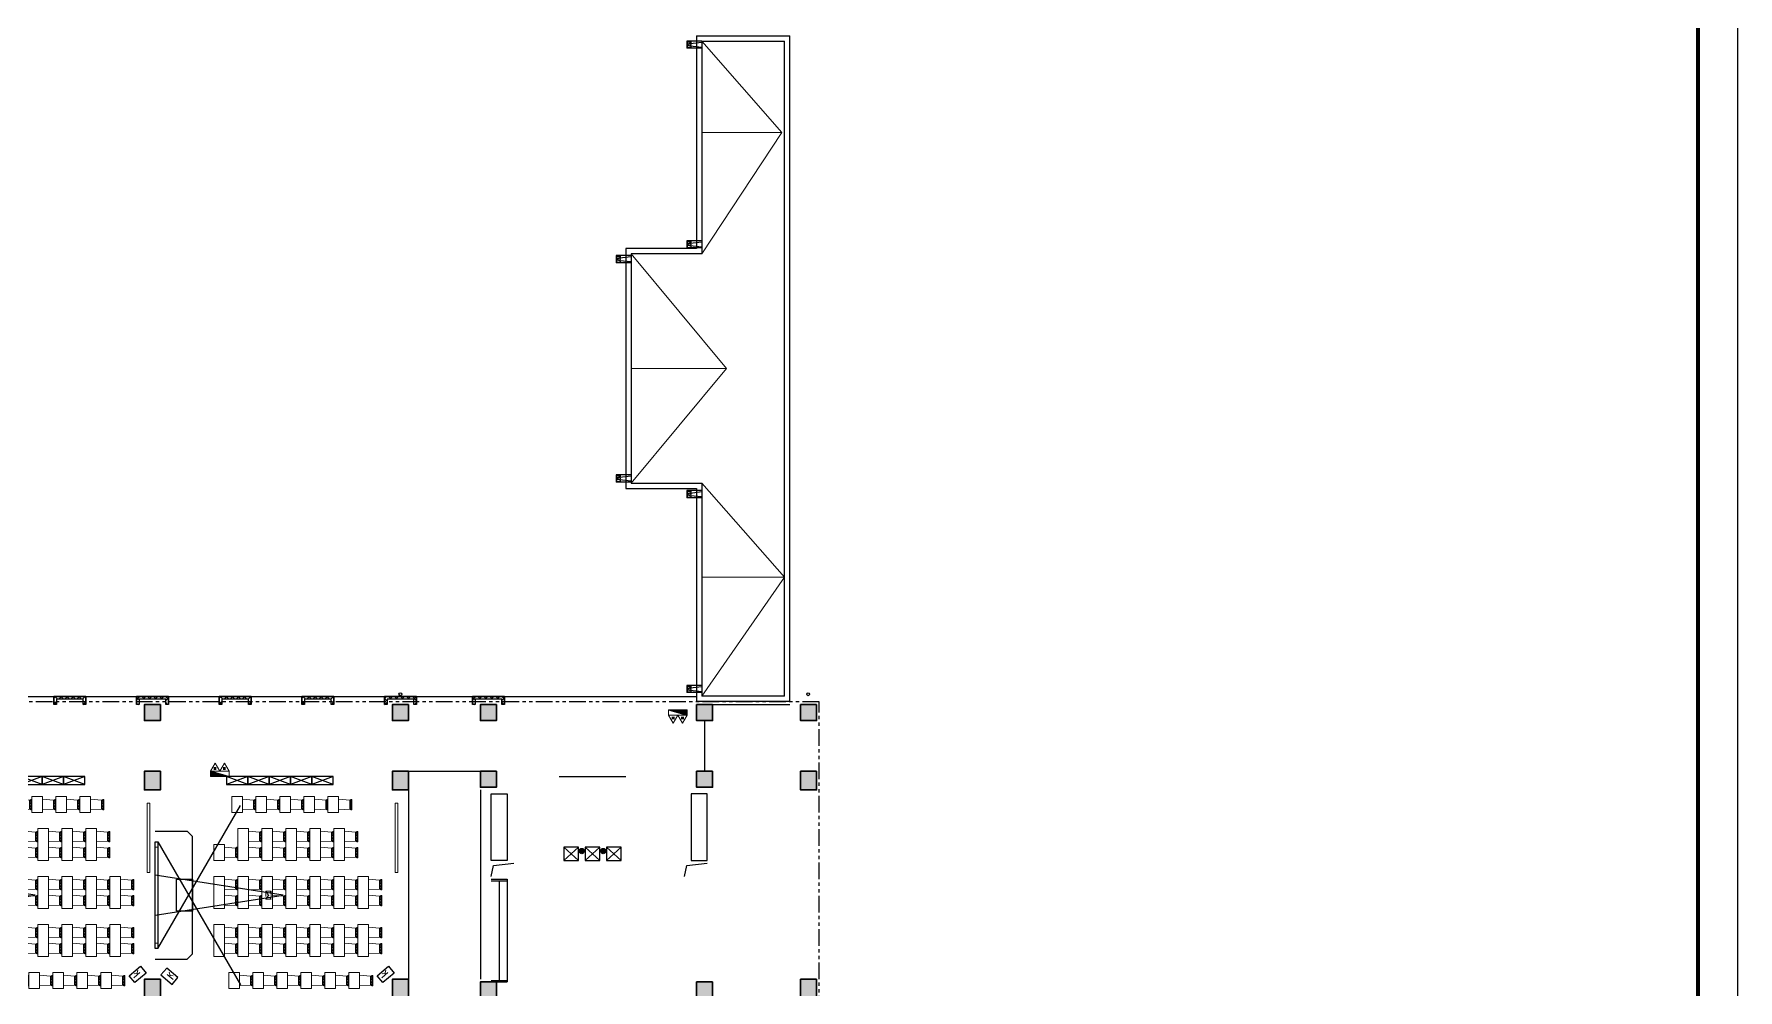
# Model space of a CAD drawing. Extents: x 196430 to 818205, y 904526 to 1974626.
# Drawn here: x 754327 to 818205, y 1355982 to 1391821 of the extents above; entities that cross this region are included whole.
import ezdxf

# ---------------------------------------------------------------- set-up
doc = ezdxf.new("R2010")
doc.units = 0
doc.header["$LTSCALE"] = 1000
doc.header["$MEASUREMENT"] = 0
doc.linetypes.add('arch-1#教学楼$0$DASH', pattern=[0.35, 0.25, -0.1])
doc.linetypes.add('arch-1#教学楼$0$PHANTOM2', pattern=[1.25, 0.625, -0.125, 0.125, -0.125, 0.125, -0.125])
for name, color, linetype in [('arch', 8, 'Continuous'), ('arch-1#教学楼$0$_0', 8, 'Continuous'), ('arch-1#教学楼$0$A-FINI', 8, 'Continuous'), ('arch-1#教学楼$0$fur', 8, 'Continuous'), ('arch-1#教学楼$0$LATRINE', 8, 'Continuous'), ('arch-1#教学楼$0$line', 8, 'Continuous'), ('arch-1#教学楼$0$LVTRY', 8, 'Continuous'), ('arch-1#教学楼$0$WALL_METAL', 8, 'Continuous'), ('arch-1#教学楼$0$WATER', 8, 'Continuous'), ('arch-1#教学楼$0$Z-电器', 8, 'Continuous'), ('arch-1#教学楼$0$保温', 8, 'Continuous'), ('arch-1#教学楼$0$挡烟垂壁', 8, 'Continuous'), ('arch-1#教学楼$0$条件', 8, 'Continuous'), ('arch-1#教学楼$0$柱填充', 8, 'Continuous'), ('arch-1#教学楼$0$污水标注', 8, 'Continuous'), ('arch-1#教学楼$0$空调', 8, 'Continuous'), ('arch-1#教学楼$0$设备标注', 8, 'Continuous'), ('FRAME', 7, 'Continuous')]:
    doc.layers.add(name, color=color, linetype=linetype)
for name, color, linetype, lineweight in [('arch-1#教学楼$0$3T_GLASS', 8, 'Continuous', 0), ('arch-1#教学楼$0$HANDRAIL', 8, 'Continuous', 0), ('arch-1#教学楼$0$HV-fm', 8, 'Continuous', 18), ('arch-1#教学楼$0$PUB_TITLE', 8, 'Continuous', 25), ('arch-1#教学楼$0$WINDOW', 8, 'Continuous', 25), ('arch-1#教学楼$0$家具', 8, 'Continuous', 9), ('arch-1#教学楼$0$砼柱', 8, 'Continuous', 35), ('PUB_TITLE', 4, 'Continuous', 25)]:
    doc.layers.add(name, color=color, linetype=linetype, lineweight=lineweight)
doc.styles.add('arch-1#教学楼$0$DIM_FONT', font='SIMPLEX.shx', dxfattribs={"width": 0.6})
doc.styles.add('arch-1#教学楼$0$Standard', font='gbenor.shx', dxfattribs={"bigfont": 'gbcbig.shx'})
doc.linetypes.add('arch-1#教学楼$0$XH_LINE', pattern='A,2,-0.2,["XH",arch-1#教学楼$0$Standard,S=0.15,R=0,X=-0.15,Y=-0.08],-0.15', length=2.35)

# ---------------------------------------------------------------- blocks, each defined once
blk = doc.blocks.new('arch-1#教学楼$0$A$C229B5E25')
at = {"layer": 'arch-1#教学楼$0$LATRINE'}
for points in [[(0, 2150), (0, 1600), (500, 1600), (500, 2150), (0, 2150)], [(500, 2150), (0, 1600)], [(0, 2150), (500, 1600)], [(0, 1350), (0, 800), (500, 800), (500, 1350), (0, 1350)], [(500, 1350), (0, 800)], [(0, 1350), (500, 800)], [(0, 550), (0, 0), (500, 0), (500, 550), (0, 550)], [(500, 550), (0, 0)], [(0, 550), (500, 0)]]:
    blk.add_lwpolyline(points, dxfattribs=at)
blk = doc.blocks.new('arch-1#教学楼$0$GPS_ws_dlpm')
for p, q in [((-100, 9), (-9, 100)), ((-93, -37), (37, 93)), ((-71, -71), (71, 71)), ((-35, -94), (94, 35)), ((11, -99), (99, -11))]:
    blk.add_line(p, q)
blk.add_circle((0, 0), 100)
blk = doc.blocks.new('arch-1#教学楼$0$Z4')
at = {"layer": 'arch-1#教学楼$0$砼柱', "lineweight": 35}
for points in [[(961254, -532264), (960654, -532264), (960654, -532864), (961254, -532864)], [(970554, -532264), (969954, -532264), (969954, -532864), (970554, -532864)], [(973854, -532264), (973254, -532264), (973254, -532864), (973854, -532864)], [(981954, -532264), (981354, -532264), (981354, -532864), (981954, -532864)], [(985854, -532264), (985254, -532264), (985254, -532864), (985854, -532864)], [(961254, -534764), (960654, -534764), (960654, -535464), (961254, -535464)], [(970554, -534764), (969954, -534764), (969954, -535464), (970554, -535464)], [(973854, -534764), (973254, -534764), (973254, -535364), (973854, -535364)], [(981954, -534764), (981354, -534764), (981354, -535364), (981954, -535364)], [(985854, -534764), (985254, -534764), (985254, -535464), (985854, -535464)], [(961254, -542564), (960654, -542564), (960654, -543264), (961254, -543264)], [(970554, -542564), (969954, -542564), (969954, -543264), (970554, -543264)], [(973854, -542664), (973254, -542664), (973254, -543264), (973854, -543264)], [(981954, -542664), (981354, -542664), (981354, -543264), (981954, -543264)], [(985854, -542564), (985254, -542564), (985254, -543264), (985854, -543264)]]:
    blk.add_lwpolyline(points, close=True, dxfattribs=at)
blk = doc.blocks.new('arch-1#教学楼$0$3zw')
at = {"layer": 'arch-1#教学楼$0$柱填充'}
h = blk.add_hatch(color=251, dxfattribs=at)
h.dxf.hatch_style = 1
h.paths.add_polyline_path([(5460341, 356038), (5460341, 355438), (5460941, 355438), (5460941, 356038)])
h.paths.add_polyline_path([(5468241, 356038), (5468241, 355438), (5468841, 355438), (5468841, 356038)])
h.paths.add_polyline_path([(5471341, 356038), (5471341, 355438), (5471941, 355438), (5471941, 356038)])
h.paths.add_polyline_path([(5471341, 360738), (5471341, 360138), (5471941, 360138), (5471941, 360738)])
h.paths.add_polyline_path([(5475441, 360738), (5475441, 360138), (5476041, 360138), (5476041, 360738)])
h.paths.add_polyline_path([(5471941, 368838), (5471341, 368838), (5471341, 368238), (5471941, 368238)])
h.paths.add_polyline_path([(5476041, 368838), (5475441, 368838), (5475441, 368238), (5476041, 368238)])
h.paths.add_polyline_path([(5471941, 373338), (5471341, 373338), (5471341, 372738), (5471941, 372738)])
h.paths.add_polyline_path([(5476041, 373338), (5475441, 373338), (5475441, 372738), (5476041, 372738)])
h.paths.add_polyline_path([(5471341, 381238), (5471341, 380638), (5471941, 380638), (5471941, 381238)])
h.paths.add_polyline_path([(5475441, 381238), (5475441, 380638), (5476041, 380638), (5476041, 381238)])
h.paths.add_polyline_path([(5466241, 381958), (5465641, 381958), (5465641, 381358), (5466241, 381358)])
h.paths.add_polyline_path([(5472741, 381958), (5472141, 381958), (5472141, 381358), (5472741, 381358)])
h.paths.add_polyline_path([(5472741, 386338), (5472141, 386338), (5472141, 385638), (5472741, 385638)])
h.paths.add_polyline_path([(5468841, 386238), (5468241, 386238), (5468241, 385638), (5468841, 385638)])
h.paths.add_polyline_path([(5457441, 386338), (5456841, 386338), (5456841, 385638), (5457441, 385638)])
h.paths.add_polyline_path([(5460741, 386238), (5460141, 386238), (5460141, 385638), (5460741, 385638)])
h.paths.add_polyline_path([(5460741, 396638), (5460141, 396638), (5460141, 396038), (5460741, 396038)])
h.paths.add_polyline_path([(5460741, 394138), (5460141, 394138), (5460141, 393538), (5460741, 393538)])
h.paths.add_polyline_path([(5457441, 396638), (5456841, 396638), (5456841, 396038), (5457441, 396038)])
h.paths.add_polyline_path([(5457441, 394138), (5456841, 394138), (5456841, 393438), (5457441, 393438)])
h.paths.add_polyline_path([(5448141, 396638), (5447541, 396638), (5447541, 396038), (5448141, 396038)])
h.paths.add_polyline_path([(5448141, 394138), (5447541, 394138), (5447541, 393438), (5448141, 393438)])
h.paths.add_polyline_path([(5448141, 386338), (5447541, 386338), (5447541, 385638), (5448141, 385638)])
h.paths.add_polyline_path([(5468841, 394138), (5468241, 394138), (5468241, 393538), (5468841, 393538)])
h.paths.add_polyline_path([(5472741, 394138), (5472141, 394138), (5472141, 393438), (5472741, 393438)])
h.paths.add_polyline_path([(5468841, 396638), (5468241, 396638), (5468241, 396038), (5468841, 396038)])
h.paths.add_polyline_path([(5472741, 396638), (5472141, 396638), (5472141, 396038), (5472741, 396038)])
h.paths.add_polyline_path([(5438841, 396638), (5438241, 396638), (5438241, 396038), (5438841, 396038)])
h.paths.add_polyline_path([(5438841, 394138), (5438241, 394138), (5438241, 393438), (5438841, 393438)])
h.paths.add_polyline_path([(5438841, 386338), (5438241, 386338), (5438241, 385638), (5438841, 385638)])
h.paths.add_polyline_path([(5429541, 396638), (5428941, 396638), (5428941, 396038), (5429541, 396038)])
h.paths.add_polyline_path([(5429541, 394138), (5428941, 394138), (5428941, 393438), (5429541, 393438)])
h.paths.add_polyline_path([(5429541, 386338), (5428941, 386338), (5428941, 385638), (5429541, 385638)])
h.paths.add_polyline_path([(5420241, 396638), (5419641, 396638), (5419641, 396038), (5420241, 396038)])
h.paths.add_polyline_path([(5420241, 394138), (5419641, 394138), (5419641, 393438), (5420241, 393438)])
h.paths.add_polyline_path([(5420241, 386338), (5419641, 386338), (5419641, 385638), (5420241, 385638)])
h.paths.add_polyline_path([(5417241, 386138), (5416741, 386138), (5416741, 385638), (5417241, 385638)])
h.paths.add_polyline_path([(5414541, 394138), (5413941, 394138), (5413941, 393538), (5414541, 393538)])
h.paths.add_polyline_path([(5414541, 386238), (5413941, 386238), (5413941, 385638), (5414541, 385638)])
h.paths.add_polyline_path([(5411441, 394138), (5410841, 394138), (5410841, 393438), (5411441, 393438)])
h.paths.add_polyline_path([(5411441, 396638), (5410841, 396638), (5410841, 396038), (5411441, 396038)])
h.paths.add_polyline_path([(5411441, 386338), (5410841, 386338), (5410841, 385638), (5411441, 385638)])
h.paths.add_polyline_path([(5468841, 425438), (5468241, 425438), (5468241, 424838), (5468841, 424838)])
h.paths.add_polyline_path([(5471941, 425438), (5471341, 425438), (5471341, 424838), (5471941, 424838)])
h.paths.add_polyline_path([(5476041, 425438), (5475441, 425438), (5475441, 424838), (5476041, 424838)])
h.paths.add_polyline_path([(5460941, 425438), (5460341, 425438), (5460341, 424838), (5460941, 424838)])
h.paths.add_polyline_path([(5460941, 431638), (5460341, 431638), (5460341, 431038), (5460941, 431038)])
h.paths.add_polyline_path([(5468841, 431638), (5468241, 431638), (5468241, 431038), (5468841, 431038)])
h.paths.add_polyline_path([(5471941, 431838), (5471341, 431838), (5471341, 431238), (5471941, 431238)])
h.paths.add_polyline_path([(5476041, 431838), (5475441, 431838), (5475441, 431238), (5476041, 431238)])
h.paths.add_polyline_path([(5460941, 437638), (5460341, 437638), (5460341, 437038), (5460941, 437038)])
h.paths.add_polyline_path([(5468841, 437838), (5468241, 437838), (5468241, 437238), (5468841, 437238)])
h.paths.add_polyline_path([(5476041, 437838), (5475441, 437838), (5475441, 437238), (5476041, 437238)])
h.paths.add_polyline_path([(5460741, 443538), (5460141, 443538), (5460141, 442838), (5460741, 442838)])
h.paths.add_polyline_path([(5460741, 451538), (5460141, 451538), (5460141, 450838), (5460741, 450838)])
h.paths.add_polyline_path([(5464641, 451538), (5464041, 451538), (5464041, 450938), (5464641, 450938)])
h.paths.add_polyline_path([(5464641, 454038), (5464041, 454038), (5464041, 453438), (5464641, 453438)])
h.paths.add_polyline_path([(5460741, 454038), (5460141, 454038), (5460141, 453438), (5460741, 453438)])
h.paths.add_polyline_path([(5474241, 451538), (5473641, 451538), (5473641, 450838), (5474241, 450838)])
h.paths.add_polyline_path([(5474241, 454038), (5473641, 454038), (5473641, 453338), (5474241, 453338)])
h.paths.add_polyline_path([(5474241, 443438), (5473641, 443438), (5473641, 442838), (5474241, 442838)])
h.paths.add_polyline_path([(5476041, 443438), (5475441, 443438), (5475441, 442838), (5476041, 442838)])
h.paths.add_polyline_path([(5468841, 443438), (5468241, 443438), (5468241, 442838), (5468841, 442838)])
h.paths.add_polyline_path([(5464641, 443438), (5464041, 443438), (5464041, 442838), (5464641, 442838)])
h.paths.add_polyline_path([(5451441, 454038), (5450841, 454038), (5450841, 453438), (5451441, 453438)])
h.paths.add_polyline_path([(5451441, 451538), (5450841, 451538), (5450841, 450838), (5451441, 450838)])
h.paths.add_polyline_path([(5451441, 443538), (5450841, 443538), (5450841, 442838), (5451441, 442838)])
h.paths.add_polyline_path([(5442141, 454038), (5441541, 454038), (5441541, 453438), (5442141, 453438)])
h.paths.add_polyline_path([(5442141, 451538), (5441541, 451538), (5441541, 450838), (5442141, 450838)])
h.paths.add_polyline_path([(5442141, 443538), (5441541, 443538), (5441541, 442838), (5442141, 442838)])
h.paths.add_polyline_path([(5432841, 454038), (5432241, 454038), (5432241, 453438), (5432841, 453438)])
h.paths.add_polyline_path([(5432841, 451538), (5432241, 451538), (5432241, 450838), (5432841, 450838)])
h.paths.add_polyline_path([(5432841, 443538), (5432241, 443538), (5432241, 442838), (5432841, 442838)])
h.paths.add_polyline_path([(5423541, 454038), (5422941, 454038), (5422941, 453438), (5423541, 453438)])
h.paths.add_polyline_path([(5423541, 451538), (5422941, 451538), (5422941, 450838), (5423541, 450838)])
h.paths.add_polyline_path([(5423541, 443538), (5422941, 443538), (5422941, 442838), (5423541, 442838)])
h.paths.add_polyline_path([(5420241, 454038), (5419641, 454038), (5419641, 453438), (5420241, 453438)])
h.paths.add_polyline_path([(5420241, 451538), (5419641, 451538), (5419641, 450838), (5420241, 450838)])
h.paths.add_polyline_path([(5420241, 443538), (5419641, 443538), (5419641, 442838), (5420241, 442838)])
h.paths.add_polyline_path([(5411441, 451538), (5410841, 451538), (5410841, 450838), (5411441, 450838)])
h.paths.add_polyline_path([(5411441, 454038), (5410841, 454038), (5410841, 453338), (5411441, 453338)])
h.paths.add_polyline_path([(5471941, 437838), (5471341, 437838), (5471341, 437238), (5471941, 437238)])
h.paths.add_polyline_path([(5411441, 443538), (5410841, 443538), (5410841, 442838), (5411441, 442838)])
h.paths.add_polyline_path([(5411441, 342338), (5410841, 342338), (5410841, 341638), (5411441, 341638)])
h.paths.add_polyline_path([(5411441, 345038), (5410841, 345038), (5410841, 344438), (5411441, 344438)])
h.paths.add_polyline_path([(5420241, 345038), (5419641, 345038), (5419641, 344438), (5420241, 344438)])
h.paths.add_polyline_path([(5423541, 345038), (5422941, 345038), (5422941, 344438), (5423541, 344438)])
h.paths.add_polyline_path([(5420241, 342338), (5419641, 342338), (5419641, 341638), (5420241, 341638)])
h.paths.add_polyline_path([(5423541, 342338), (5422941, 342338), (5422941, 341638), (5423541, 341638)])
h.paths.add_polyline_path([(5423541, 334538), (5422941, 334538), (5422941, 333838), (5423541, 333838)])
h.paths.add_polyline_path([(5432841, 334538), (5432241, 334538), (5432241, 333838), (5432841, 333838)])
h.paths.add_polyline_path([(5432841, 345038), (5432241, 345038), (5432241, 344438), (5432841, 344438)])
h.paths.add_polyline_path([(5432841, 342338), (5432241, 342338), (5432241, 341638), (5432841, 341638)])
h.paths.add_polyline_path([(5442141, 345038), (5441541, 345038), (5441541, 344438), (5442141, 344438)])
h.paths.add_polyline_path([(5442141, 342338), (5441541, 342338), (5441541, 341638), (5442141, 341638)])
h.paths.add_polyline_path([(5442141, 334538), (5441541, 334538), (5441541, 333838), (5442141, 333838)])
h.paths.add_polyline_path([(5451441, 345038), (5450841, 345038), (5450841, 344438), (5451441, 344438)])
h.paths.add_polyline_path([(5451441, 342338), (5450841, 342338), (5450841, 341638), (5451441, 341638)])
h.paths.add_polyline_path([(5451441, 334538), (5450841, 334538), (5450841, 333838), (5451441, 333838)])
h.paths.add_polyline_path([(5460741, 345038), (5460141, 345038), (5460141, 344438), (5460741, 344438)])
h.paths.add_polyline_path([(5460741, 342338), (5460141, 342338), (5460141, 341738), (5460741, 341738)])
h.paths.add_polyline_path([(5460541, 334438), (5459941, 334438), (5459941, 333838), (5460541, 333838)])
h.paths.add_polyline_path([(5466641, 334338), (5466141, 334338), (5466141, 333838), (5466641, 333838)])
h.paths.add_polyline_path([(5466541, 342338), (5465941, 342338), (5465941, 341738), (5466541, 341738)])
h.paths.add_polyline_path([(5466541, 345038), (5465941, 345038), (5465941, 344438), (5466541, 344438)])
h.paths.add_polyline_path([(5470141, 336838), (5469641, 336838), (5469641, 336338), (5470141, 336338)])
h.paths.add_polyline_path([(5471941, 342538), (5471341, 342538), (5471341, 341938), (5471941, 341938)])
h.paths.add_polyline_path([(5471941, 334338), (5471441, 334338), (5471441, 333838), (5471941, 333838)])
h.paths.add_polyline_path([(5476041, 342888), (5475291, 342888), (5475291, 342138), (5476041, 342138)])
h.paths.add_polyline_path([(5460941, 349538), (5460341, 349538), (5460341, 348938), (5460941, 348938)])
h.paths.add_polyline_path([(5468841, 349538), (5468241, 349538), (5468241, 348938), (5468841, 348938)])
h.paths.add_polyline_path([(5471941, 349538), (5471341, 349538), (5471341, 348938), (5471941, 348938)])
h.paths.add_polyline_path([(5476041, 349438), (5475541, 349438), (5475541, 348938), (5476041, 348938)])
h.paths.add_polyline_path([(5460941, 355318), (5460341, 355318), (5460341, 354718), (5460941, 354718)])
h.paths.add_polyline_path([(5476041, 355318), (5475541, 355318), (5475541, 354818), (5476041, 354818)])
h.paths.add_polyline_path([(5468841, 355318), (5468241, 355318), (5468241, 354718), (5468841, 354718)])
h.paths.add_polyline_path([(5471941, 355318), (5471341, 355318), (5471341, 354718), (5471941, 354718)])
h.paths.add_polyline_path([(5411441, 334538), (5410841, 334538), (5410841, 333838), (5411441, 333838)])
h.paths.add_polyline_path([(5420241, 334538), (5419641, 334538), (5419641, 333838), (5420241, 333838)])
h.paths.add_polyline_path([(5471941, 345038), (5471341, 345038), (5471341, 344438), (5471941, 344438)])
h.paths.add_polyline_path([(5460341, 360738), (5460341, 360138), (5460941, 360138), (5460941, 360738)])
h.paths.add_polyline_path([(5460341, 368838), (5460341, 368238), (5460941, 368238), (5460941, 368838)])
h.paths.add_polyline_path([(5460341, 373338), (5460341, 372738), (5460941, 372738), (5460941, 373338)])
h.paths.add_polyline_path([(5460341, 381238), (5460341, 380638), (5460941, 380638), (5460941, 381238)])
h.paths.add_polyline_path([(5468241, 360738), (5468241, 360138), (5468841, 360138), (5468841, 360738)])
h.paths.add_polyline_path([(5468241, 368838), (5468241, 368238), (5468841, 368238), (5468841, 368838)])
h.paths.add_polyline_path([(5468241, 373338), (5468241, 372738), (5468841, 372738), (5468841, 373338)])
h.paths.add_polyline_path([(5468241, 381239), (5468241, 380639), (5468841, 380639), (5468841, 381239)])
h.paths.add_polyline_path([(5466641, 337088), (5465891, 337088), (5465891, 336338), (5466641, 336338)])
at = {"layer": 'arch-1#教学楼$0$砼柱'}
blk.add_blockref('arch-1#教学楼$0$Z4', (4486887, 928903), dxfattribs=at)
blk = doc.blocks.new('arch-1#教学楼$0$$plan$00000303')
at = {"linetype": 'Continuous'}
for p, q in [((-197, 0), (-168, 418)), ((202, 0), (-197, 0)), ((-195, 500), (-195, 466)), ((-195, 500), (200, 500)), ((-195, 467), (-168, 416)), ((200, 466), (-195, 466)), ((-170, 418), (173, 418)), ((-153, 467), (-153, 417)), ((-125, 467), (-125, 417)), ((-66, 467), (-66, 417)), ((-45, 467), (-45, 417)), ((47, 467), (47, 417)), ((71, 467), (71, 417)), ((135, 467), (135, 417)), ((159, 467), (159, 417)), ((173, 417), (199, 467)), ((202, 0), (173, 418)), ((200, 500), (200, 466))]:
    blk.add_line(p, q, dxfattribs=at)
at = {"style": 'arch-1#教学楼$0$Standard', "width": 0.8, "flags": 9}
for tag in ['XSIZE', 'YSIZE']:
    blk.add_attdef(tag, (0, 0), '', height=0.5, dxfattribs=at)
blk = doc.blocks.new('arch-1#教学楼$0$few3t3t2')
at = {"layer": 'arch-1#教学楼$0$家具'}
blk.add_lwpolyline([(2575074, 638220), (2575474, 638220), (2575474, 637020), (2575074, 637020)], close=True, dxfattribs=at)
at = {"layer": 'arch-1#教学楼$0$家具', "rotation": 270}
for p in [(2575474, 637923), (2575474, 637323)]:
    blk.add_blockref('arch-1#教学楼$0$$plan$00000303', p, dxfattribs=at)
blk = doc.blocks.new('arch-1#教学楼$0$eeg')
at = {"layer": 'arch-1#教学楼$0$fur'}
blk.add_lwpolyline([(131554, 140917), (131854, 140917), (131854, 140117), (131554, 140117)], close=True, dxfattribs=at)
blk.add_lwpolyline([(131854, 140917), (131554, 140117), (131554, 140917), (131854, 140117)], dxfattribs=at)
blk = doc.blocks.new('arch-1#教学楼$0$ptss1')
at = {"layer": 'arch-1#教学楼$0$A-FINI'}
for p, q in [((5254532, 991690), (5257632, 997053)), ((5254432, 996090), (5255632, 996090)), ((5255632, 996090), (5255832, 995890)), ((5255832, 991490), (5255832, 995890)), ((5254532, 995690), (5257632, 990327)), ((5259234, 993690), (5254432, 994438)), ((5254432, 992938), (5259234, 993690)), ((5255632, 991290), (5255832, 991490)), ((5254432, 991290), (5255632, 991290))]:
    blk.add_line(p, q, dxfattribs=at)
for points in [[(5254432, 995690), (5254532, 995690), (5254532, 991690), (5254432, 991690)], [(5255232, 994290), (5255832, 994290), (5255832, 993090), (5255232, 993090)]]:
    blk.add_lwpolyline(points, close=True, dxfattribs=at)
at = {"layer": 'arch-1#教学楼$0$HANDRAIL'}
blk.add_line((5255832, 993092), (5255832, 994292), dxfattribs=at)
at = {"layer": 'arch-1#教学楼$0$家具'}
for p, q in [((5257311, 997390), (5257711, 997390)), ((5258211, 997390), (5258611, 997390)), ((5259111, 997390), (5259511, 997390)), ((5260011, 997390), (5260411, 997390)), ((5260911, 997390), (5261311, 997390)), ((5257032, 995590), (5256632, 995590))]:
    blk.add_line(p, q, dxfattribs=at)
at = {"layer": 'arch-1#教学楼$0$家具', "linetype": 'arch-1#教学楼$0$DASH', "ltscale": 0.8}
for p, q in [((5258583, 993840), (5258583, 993540)), ((5258583, 993840), (5258783, 993840)), ((5258583, 993840), (5258783, 993540)), ((5258583, 993540), (5258783, 993840)), ((5258583, 993540), (5258783, 993540)), ((5258783, 993840), (5258783, 993540))]:
    blk.add_line(p, q, dxfattribs=at)
at = {"layer": 'arch-1#教学楼$0$家具'}
for points in [[(5257711, 997390), (5257711, 996790), (5257311, 996790), (5257311, 997390)], [(5258611, 997390), (5258611, 996790), (5258211, 996790), (5258211, 997390)], [(5259511, 997390), (5259511, 996790), (5259111, 996790), (5259111, 997390)], [(5260411, 997390), (5260411, 996790), (5260011, 996790), (5260011, 997390)], [(5261311, 997390), (5261311, 996790), (5260911, 996790), (5260911, 997390)], [(5257032, 995590), (5257032, 994990), (5256632, 994990), (5256632, 995590)], [(5257596, 990790), (5257596, 990190), (5257196, 990190), (5257196, 990790), (5257596, 990790)], [(5258496, 990790), (5258496, 990190), (5258096, 990190), (5258096, 990790), (5258496, 990790)], [(5259396, 990790), (5259396, 990190), (5258996, 990190), (5258996, 990790), (5259396, 990790)], [(5260296, 990790), (5260296, 990190), (5259896, 990190), (5259896, 990790), (5260296, 990790)], [(5261196, 990790), (5261196, 990190), (5260796, 990190), (5260796, 990790), (5261196, 990790)], [(5262096, 990790), (5262096, 990190), (5261696, 990190), (5261696, 990790), (5262096, 990790)]]:
    blk.add_lwpolyline(points, dxfattribs=at)
for points in [[(5263432, 997140), (5263532, 997140), (5263532, 994540), (5263432, 994540)], [(5254432, 995490), (5254532, 995490), (5254532, 991890), (5254432, 991890)]]:
    blk.add_lwpolyline(points, close=True, dxfattribs=at)
at = {"layer": 'arch-1#教学楼$0$家具', "extrusion": (0, 0, -1), "zscale": -1}
for name, p, rotation in [('arch-1#教学楼$0$eeg', (-5116989, 866285), 90), ('arch-1#教学楼$0$eeg', (-5117789, 866285), 90), ('arch-1#教学楼$0$eeg', (-5118589, 866285), 90), ('arch-1#教学楼$0$eeg', (-5119389, 866285), 90), ('arch-1#教学楼$0$eeg', (-5120189, 866285), 90), ('arch-1#教学楼$0$few3t3t2', (-2681558, 1629610), 180), ('arch-1#教学楼$0$few3t3t2', (-2682458, 1629610), 180), ('arch-1#教学楼$0$few3t3t2', (-2683358, 1629610), 180), ('arch-1#教学楼$0$few3t3t2', (-2684258, 1629610), 180), ('arch-1#教学楼$0$few3t3t2', (-2685158, 1629610), 180), ('arch-1#教学楼$0$few3t3t2', (-2686058, 1629610), 180), ('arch-1#教学楼$0$few3t3t2', (-2686958, 1629610), 180)]:
    blk.add_blockref(name, p, dxfattribs=dict(at, rotation=rotation))
at = {"layer": 'arch-1#教学楼$0$家具', "rotation": 270}
for p in [(5257711, 997092), (5258611, 997092), (5259511, 997092), (5260411, 997092), (5261311, 997092), (5257032, 995293), (5257596, 990492), (5258496, 990492), (5259396, 990492), (5260296, 990492), (5261196, 990492), (5262096, 990492)]:
    blk.add_blockref('arch-1#教学楼$0$$plan$00000303', p, dxfattribs=at)
at = {"layer": 'arch-1#教学楼$0$家具'}
for p in [(2682458, 357969), (2683358, 357969), (2684258, 357969), (2685158, 357969), (2686058, 357969), (2681558, 356169), (2682458, 356169), (2683358, 356169), (2684258, 356169), (2685158, 356169), (2686058, 356169), (2686958, 356169)]:
    blk.add_blockref('arch-1#教学楼$0$few3t3t2', p, dxfattribs=at)
blk = doc.blocks.new('arch-1#教学楼$0$ysg222')
at = {"layer": 'arch-1#教学楼$0$设备标注'}
for centre in [(5321372, 221621), (5336660, 221621)]:
    blk.add_circle(centre, 55, dxfattribs=at)
blk = doc.blocks.new('arch-1#教学楼$0$A$C41442FB6')
at = {"layer": 'arch-1#教学楼$0$Z-电器'}
blk.add_lwpolyline([(0, 550), (330, 550), (330, 0), (0, 0)], close=True, dxfattribs=at)
at = {"layer": 'arch-1#教学楼$0$Z-电器', "linetype": 'Continuous', "style": 'arch-1#教学楼$0$DIM_FONT', "width": 0.8}
blk.add_text('k', height=300, rotation=359.94546, dxfattribs=at).set_placement((123, 165))
blk = doc.blocks.new('arch-1#教学楼$0$wateroutlet')
at = {"layer": 'arch-1#教学楼$0$WATER'}
for p, q in [((917915, 751106), (917915, 751666)), ((918187, 751666), (917915, 751666)), ((917915, 751506), (917999, 751506)), ((917938, 751642), (917938, 751506)), ((917938, 751642), (918162, 751642)), ((918004, 751546), (917959, 751106)), ((918092, 751548), (918148, 751106)), ((918099, 751506), (918187, 751506)), ((918162, 751642), (918162, 751506)), ((918187, 751106), (918187, 751666))]:
    blk.add_line(p, q, dxfattribs=at)
blk.add_circle((918048, 751572), 55, dxfattribs=at)
blk.add_arc((918048, 751547), 44, 0.7795, 180.7795, dxfattribs=at)
blk = doc.blocks.new('arch-1#教学楼$0$WEQWESDA')
at = {"layer": 'arch-1#教学楼$0$HV-fm'}
h = blk.add_hatch(dxfattribs=at)
h.set_pattern_fill('ANSI31', angle=270, style=0)
h.set_pattern_definition([(315, (-693696.34586, 2541731.43045), (0.088388347648, 0.088388347648), [])])
edge = h.paths.add_edge_path()
edge.add_line((477846, 567113), (477846, 566912))
edge.add_line((477846, 566912), (478546, 566913))
edge.add_line((478546, 566913), (477846, 567113))
at = {"layer": 'arch-1#教学楼$0$HV-fm', "color": 7}
for p, q in [((477846, 567113), (477846, 566913)), ((477846, 567113), (478546, 566913)), ((478546, 567113), (477847, 567113)), ((478546, 567113), (478546, 566913))]:
    blk.add_line(p, q, dxfattribs=at)
at = {"layer": 'arch-1#教学楼$0$HV-fm', "color": 7, "linetype": 'arch-1#教学楼$0$XH_LINE', "ltscale": 1.5}
blk.add_lwpolyline([(478546, 566913), (477846, 566913)], dxfattribs=at)
blk = doc.blocks.new('arch-1#教学楼$0$37')
at = {"linetype": 'Continuous'}
for p, q in [((350, 606), (0, 0)), ((0, 0), (700, 0)), ((700, 0), (350, 606))]:
    blk.add_line(p, q, dxfattribs=at)
at = {"linetype": 'Continuous', "const_width": 210}
blk.add_lwpolyline([(455, 202), (245, 202)], dxfattribs=at)
blk = doc.blocks.new('arch-1#教学楼$0$WERWERSGFDFGFG')
at = {"layer": 'arch-1#教学楼$0$HV-fm', "color": 7, "linetype": 'arch-1#教学楼$0$XH_LINE', "ltscale": 1.5, "xscale": 0.5, "yscale": 0.5, "zscale": 0.5}
for p in [(477846, 567426), (478196, 567426)]:
    blk.add_blockref('arch-1#教学楼$0$37', p, dxfattribs=at)
blk = doc.blocks.new('arch-1#教学楼$0$xfs4')
at = {"layer": 'arch-1#教学楼$0$WINDOW', "rotation": 180.0000000020516}
for name, p in [('arch-1#教学楼$0$WERWERSGFDFGFG', (4987631, 894134)), ('arch-1#教学楼$0$WEQWESDA', (4987632, 893820))]:
    blk.add_blockref(name, p, dxfattribs=at)
at = {"layer": 'arch-1#教学楼$0$WINDOW'}
for name, p in [('arch-1#教学楼$0$WEQWESDA', (4014063, -242504)), ('arch-1#教学楼$0$WERWERSGFDFGFG', (4014064, -242818))]:
    blk.add_blockref(name, p, dxfattribs=at)
blk = doc.blocks.new('arch-1#教学楼')
at = {"layer": 'arch-1#教学楼$0$条件'}
h = blk.add_hatch(dxfattribs=at)
h.set_pattern_fill('ANSI37', color=256, scale=100)
h.set_pattern_definition([(45, (-1392850.5, -1200597.98), (-112.2532015, 112.2532015), []), (135, (-1392850.5, -1200597.98), (-112.2532015, -112.2532015), [])])
h.paths.add_polyline_path([(5308475, 405473), (5308375, 405473), (5308375, 405773), (5309575, 405773), (5309575, 405473), (5309475, 405473), (5309475, 405673), (5308475, 405673)])
h = blk.add_hatch(dxfattribs=at)
h.set_pattern_fill('ANSI37', color=256, scale=100)
h.set_pattern_definition([(45, (-1389750.5, -1200664.65), (-112.2532015, 112.2532015), []), (135, (-1389750.5, -1200664.65), (-112.2532015, -112.2532015), [])])
h.paths.add_polyline_path([(5311575, 405473), (5311475, 405473), (5311475, 405773), (5312675, 405773), (5312675, 405473), (5312575, 405473), (5312575, 405673), (5311575, 405673)])
h = blk.add_hatch(dxfattribs=at)
h.set_pattern_fill('ANSI37', color=256, scale=100)
h.set_pattern_definition([(45, (-1386650.5, -1200597.98), (-112.2532015, 112.2532015), []), (135, (-1386650.5, -1200597.98), (-112.2532015, -112.2532015), [])])
h.paths.add_polyline_path([(5314675, 405473), (5314575, 405473), (5314575, 405773), (5315775, 405773), (5315775, 405473), (5315675, 405473), (5315675, 405673), (5314675, 405673)])
h = blk.add_hatch(dxfattribs=at)
h.set_pattern_fill('ANSI37', color=256, scale=100)
h.set_pattern_definition([(45, (-1383550.5, -1200597.98), (-112.2532015, 112.2532015), []), (135, (-1383550.5, -1200597.98), (-112.2532015, -112.2532015), [])])
h.paths.add_polyline_path([(5317775, 405473), (5317675, 405473), (5317675, 405773), (5318875, 405773), (5318875, 405473), (5318775, 405473), (5318775, 405673), (5317775, 405673)])
h = blk.add_hatch(dxfattribs=at)
h.set_pattern_fill('ANSI37', color=256, scale=100)
h.set_pattern_definition([(45, (-1380500.5, -1200664.65), (-112.2532015, 112.2532015), []), (135, (-1380500.5, -1200664.65), (-112.2532015, -112.2532015), [])])
h.paths.add_polyline_path([(5320875, 405473), (5320775, 405473), (5320775, 405773), (5321975, 405773), (5321975, 405473), (5321875, 405473), (5321875, 405673), (5320875, 405673)])
h = blk.add_hatch(dxfattribs=at)
h.set_pattern_fill('ANSI37', color=256, scale=100)
h.set_pattern_definition([(45, (-1377150.5, -1200664.65), (-112.2532015, 112.2532015), []), (135, (-1377150.5, -1200664.65), (-112.2532015, -112.2532015), [])])
h.paths.add_polyline_path([(5324175, 405473), (5324075, 405473), (5324075, 405773), (5325275, 405773), (5325275, 405473), (5325175, 405473), (5325175, 405673), (5324175, 405673)])
for points in [[(5309575, 405473), (5309575, 405773), (5308375, 405773), (5308375, 405473)], [(5312675, 405473), (5312675, 405773), (5311475, 405773), (5311475, 405473)], [(5315775, 405473), (5315775, 405773), (5314575, 405773), (5314575, 405473)], [(5318875, 405473), (5318875, 405773), (5317675, 405773), (5317675, 405473)], [(5321975, 405473), (5321975, 405773), (5320775, 405773), (5320775, 405473)], [(5325275, 405473), (5325275, 405773), (5324075, 405773), (5324075, 405473)], [(5324775, 399023), (5324858, 399440), (5325625, 399523)], [(5332025, 399023), (5332108, 399440), (5332875, 399523)]]:
    blk.add_lwpolyline(points)
at = {"layer": 'arch-1#教学楼$0$3T_GLASS'}
for points in [[(5332675, 430353), (5335675, 426923), (5332675, 422373)], [(5335675, 426923), (5332675, 426923)], [(5330025, 422373), (5333600, 418073), (5330025, 413773)], [(5333600, 418073), (5330025, 418073)], [(5332675, 413773), (5335775, 410250), (5332675, 405793)], [(5335775, 410250), (5332675, 410250)]]:
    blk.add_lwpolyline(points, dxfattribs=at)
at = {"layer": 'arch-1#教学楼$0$_0'}
for points in [[(5332475, 430553), (5332475, 422573), (5329825, 422573), (5329825, 413573), (5332475, 413573), (5332475, 405593)], [(5332475, 430553), (5335975, 430553)], [(5335975, 405593), (5335975, 430553)], [(5332675, 430353), (5332675, 422373), (5330025, 422373), (5330025, 413773), (5332675, 413773), (5332675, 405793)], [(5332675, 430353), (5335775, 430353)], [(5335775, 405793), (5335775, 430353)], [(5335775, 405793), (5332675, 405793)], [(5335975, 405593), (5332475, 405593)], [(5332475, 405473), (5335975, 405473)], [(5321675, 402273), (5321675, 395173)], [(5324375, 402273), (5324375, 395173)]]:
    blk.add_lwpolyline(points, dxfattribs=at)
at = {"layer": 'arch-1#教学楼$0$A-FINI'}
for points in [[(5275075, 405773), (5332475, 405773)], [(5308475, 405473), (5308375, 405473), (5308375, 405773), (5309575, 405773), (5309575, 405473), (5309475, 405473), (5309475, 405673), (5308475, 405673), (5308475, 405473)], [(5314675, 405473), (5314575, 405473), (5314575, 405773), (5315775, 405773), (5315775, 405473), (5315675, 405473), (5315675, 405673), (5314675, 405673), (5314675, 405473)], [(5320875, 405473), (5320775, 405473), (5320775, 405773), (5321975, 405773), (5321975, 405473), (5321875, 405473), (5321875, 405673), (5320875, 405673), (5320875, 405473)]]:
    blk.add_lwpolyline(points, dxfattribs=at)
at = {"layer": 'arch-1#教学楼$0$LVTRY'}
for p, q in [((5324775, 398923), (5325375, 398923)), ((5324775, 398863), (5325375, 398863)), ((5325075, 398863), (5325075, 395133)), ((5325375, 398923), (5325375, 395073)), ((5324775, 395133), (5325375, 395133)), ((5324775, 395073), (5325375, 395073))]:
    blk.add_line(p, q, dxfattribs=at)
for points in [[(5324775, 399623), (5324775, 402123), (5325375, 402123), (5325375, 399623)], [(5332875, 399623), (5332875, 402123), (5332275, 402123), (5332275, 399623)]]:
    blk.add_lwpolyline(points, close=True, dxfattribs=at)
at = {"layer": 'arch-1#教学楼$0$PUB_TITLE'}
blk.add_lwpolyline([(5245367, 300018), (5371517, 300018), (5371517, 478368), (5245367, 478368)], close=True, dxfattribs=at)
at = {"layer": 'arch-1#教学楼$0$WALL_METAL'}
for points in [[(5311575, 405473), (5311475, 405473), (5311475, 405773), (5312675, 405773), (5312675, 405473), (5312575, 405473), (5312575, 405673), (5311575, 405673), (5311575, 405473)], [(5317775, 405473), (5317675, 405473), (5317675, 405773), (5318875, 405773), (5318875, 405473), (5318775, 405473), (5318775, 405673), (5317775, 405673), (5317775, 405473)], [(5324175, 405473), (5324075, 405473), (5324075, 405773), (5325275, 405773), (5325275, 405473), (5325175, 405473), (5325175, 405673), (5324175, 405673), (5324175, 405473)]]:
    blk.add_lwpolyline(points, dxfattribs=at)
at = {"layer": 'arch-1#教学楼$0$WINDOW'}
blk.add_lwpolyline([(5327325, 402773), (5329825, 402773)], dxfattribs=at)
at = {"layer": 'arch-1#教学楼$0$保温', "linetype": 'arch-1#教学楼$0$PHANTOM2'}
blk.add_lwpolyline([(5337075, 390173), (5337075, 405573), (5274975, 405573), (5274975, 394373)], dxfattribs=at)
at = {"layer": 'arch-1#教学楼$0$挡烟垂壁', "linetype": 'arch-1#教学楼$0$DASH', "const_width": 50}
for points in [[(5332785, 404873), (5332785, 402973)], [(5324375, 402973), (5321675, 402973)]]:
    blk.add_lwpolyline(points, dxfattribs=at)
for name, p in [('arch-1#教学楼$0$3zw', (-135766, 8835)), ('arch-1#教学楼$0$ptss1', (48442, -595367)), ('arch-1#教学楼$0$ptss1', (57742, -595367))]:
    blk.add_blockref(name, p)
at = {"rotation": 270}
blk.add_blockref('arch-1#教学楼$0$A$C229B5E25', (5327500, 400123), dxfattribs=at)
at = {"layer": 'arch-1#教学楼$0$_0'}
for name, p in [('arch-1#教学楼$0$ysg222', (0, 184238)), ('arch-1#教学楼$0$xfs4', (822339, 78365))]:
    blk.add_blockref(name, p, dxfattribs=at)
at = {"layer": 'arch-1#教学楼$0$line', "rotation": 89.99999999351662}
for p in [(6083781, -487834), (6081131, -495875), (6083781, -495322), (6081131, -504097), (6083781, -504688), (6083781, -511993)]:
    blk.add_blockref('arch-1#教学楼$0$wateroutlet', p, dxfattribs=at)
at = {"layer": 'arch-1#教学楼$0$污水标注'}
for p in [(5328172, 399982, 0), (5328977, 399982, 0)]:
    blk.add_blockref('arch-1#教学楼$0$GPS_ws_dlpm', p, dxfattribs=at)
at = {"layer": 'arch-1#教学楼$0$空调', "rotation": 130.4228730784753}
for p in [(5311838, 395408), (5321138, 395408)]:
    blk.add_blockref('arch-1#教学楼$0$A$C41442FB6', p, dxfattribs=at)
at = {"layer": 'arch-1#教学楼$0$空调', "xscale": -1, "rotation": 229.5771269215247}
blk.add_blockref('arch-1#教学楼$0$A$C41442FB6', (5312397, 395340), dxfattribs=at)
blk = doc.blocks.new('A0')
at = {"layer": 'PUB_TITLE', "color": 0}
blk.add_lwpolyline([(432928, 416554), (559078, 416554), (559078, 594904), (432928, 594904)], close=True, dxfattribs=at)
at = {"layer": 'PUB_TITLE', "color": 0, "const_width": 150}
blk.add_lwpolyline([(434428, 418054), (557578, 418054), (557578, 591154), (434428, 591154)], close=True, dxfattribs=at)

msp = doc.modelspace()

# ---------------------------------------------------------------- block references
at = {"layer": 'arch'}
msp.add_blockref('arch-1#教学楼', (-4553312, 961208), dxfattribs=at)
at = {"layer": 'FRAME'}
msp.add_blockref('A0', (259127, 844672), dxfattribs=at)

doc.saveas('drawing.dxf')
